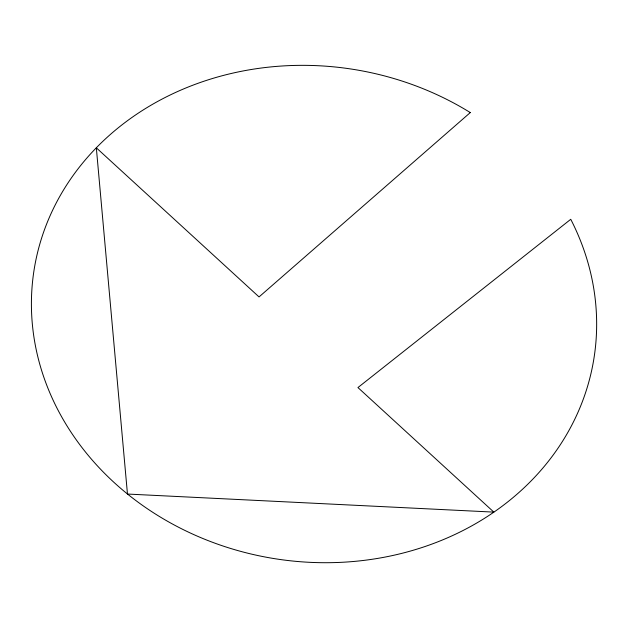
<?xml version="1.0" encoding="UTF-8"?>
<svg xmlns="http://www.w3.org/2000/svg" width="628" height="628" viewBox="0 0 628 628"><rect width="100%" height="100%" fill="white"/><g stroke="black" fill="none" stroke-linecap="round" stroke-linejoin="round"><path stroke-width="0.94" d="M470.294 112.577L259.042 296.926L96.327 147.816L127.468 494.048L493.859 512.118L357.944 387.562L570.75 219.298A283.401 247.793 8.8 0 1 340.054 562.382A283.401 247.793 8.8 0 1 39.956 243.57A283.401 247.793 8.8 0 1 470.294 112.577"/></g></svg>
